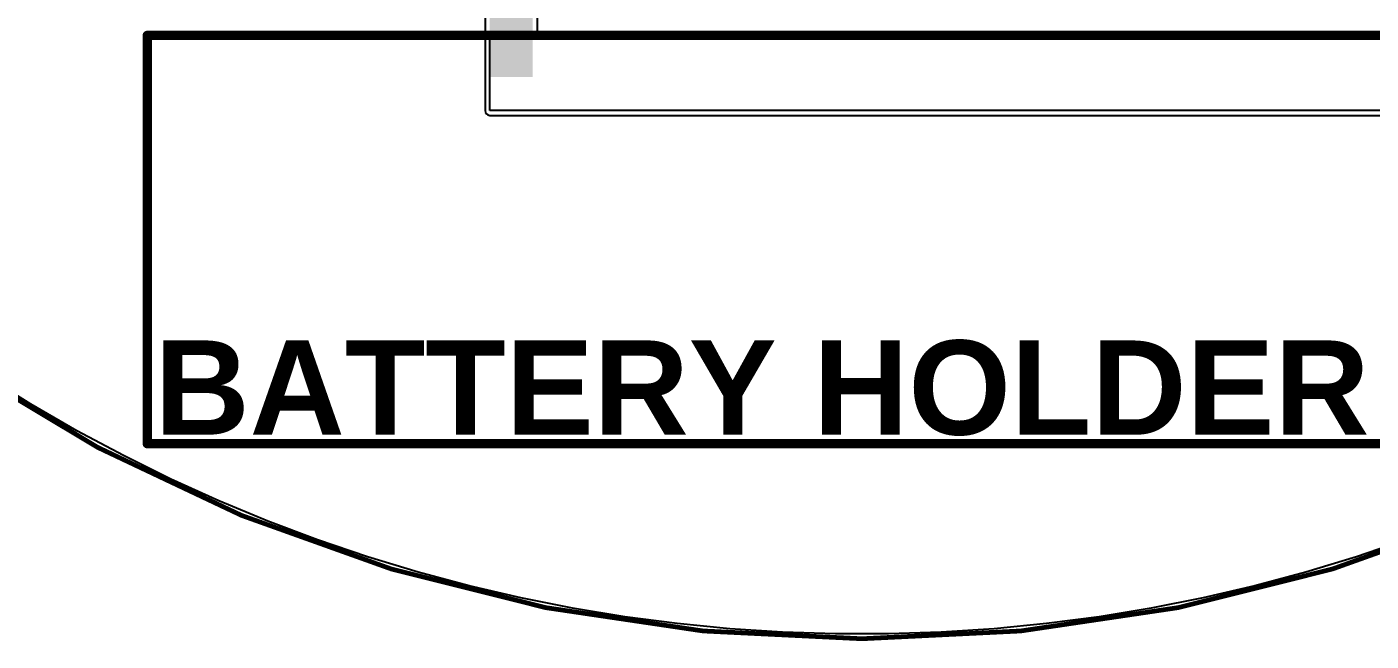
# Model space of a CAD drawing. Header units: inches. Extents: x -89 to 427, y -87 to 99.
# Drawn here: x -45 to 27.4, y -87.4 to -54.3 of the extents above; entities that cross this region are included whole.
import ezdxf

# ---------------------------------------------------------------- set-up
doc = ezdxf.new("R2010")
doc.units = ezdxf.units.IN
for name, color, linetype in [('Board_Outline', 56, 'Continuous'), ('Bottom Layer', 5, 'Continuous'), ('Top Layer', 1, 'Continuous'), ('Top Overlay', 2, 'Continuous')]:
    doc.layers.add(name, color=color, linetype=linetype)
doc.styles.add('Arial_Bold', font='', dxfattribs={"height": 0.2})
doc.styles.get('Arial_Bold').set_extended_font_data('Arial', bold=True)

msp = doc.modelspace()

# ---------------------------------------------------------------- hatches: boundary and pattern name
at = {"layer": 'Top Layer'}
msp.add_hatch(color=1, dxfattribs=at).paths.add_polyline_path([(-20.041, -57.048), (-17.729, -57.048), (-17.729, -38.786), (-20.041, -38.786)])

# ---------------------------------------------------------------- linework, layer by layer
at = {"layer": 'Board_Outline'}
msp.add_lwpolyline([(87.312, 0, 0.254, 0.254, 1), (-87.312, 0, 0.254, 0.254, 1)], format="xyseb", close=True, dxfattribs=at)
at = {"layer": 'Bottom Layer'}
for p, q in [((-44.76, -74.678), (-47.18, -73.174)), ((-42.293, -76.103), (-44.76, -74.678)), ((-39.78, -77.446), (-42.293, -76.103)), ((-37.225, -78.706), (-39.78, -77.446)), ((-34.63, -79.882), (-37.225, -78.706)), ((-31.998, -80.972), (-34.63, -79.882)), ((-29.331, -81.976), (-31.998, -80.972)), ((-26.634, -82.892), (-29.331, -81.976)), ((29.331, -81.976), (26.634, -82.892)), ((-23.907, -83.719), (-26.634, -82.892)), ((26.634, -82.892), (23.907, -83.719)), ((-21.155, -84.456), (-23.907, -83.719)), ((23.907, -83.719), (21.155, -84.456)), ((-18.38, -85.103), (-21.155, -84.456)), ((21.155, -84.456), (18.381, -85.103)), ((-15.586, -85.659), (-18.38, -85.103)), ((18.381, -85.103), (15.586, -85.659)), ((-12.775, -86.123), (-15.586, -85.659)), ((-9.95, -86.495), (-12.775, -86.123)), ((12.775, -86.123), (9.95, -86.495)), ((15.586, -85.659), (12.775, -86.123)), ((-7.115, -86.774), (-9.95, -86.495)), ((-4.272, -86.96), (-7.115, -86.774)), ((7.115, -86.774), (4.272, -86.96)), ((9.95, -86.495), (7.115, -86.774)), ((-1.425, -87.054), (-4.272, -86.96)), ((1.425, -87.054), (-1.425, -87.054)), ((4.272, -86.96), (1.425, -87.054))]:
    msp.add_line(p, q, dxfattribs=at)
at = {"layer": 'Top Layer'}
for p, q in [((-20.3, -38.786), (-20.3, -54.966)), ((-17.47, -54.707), (-17.47, -38.786)), ((-20.3, -54.966), (-20.3, -57.048)), ((-20.041, -58.852), (-20.041, -54.966)), ((-20.041, -54.966), (37.059, -54.966)), ((36.8, -54.707), (-17.47, -54.707)), ((-20.3, -57.048), (-20.3, -58.852)), ((-20.3, -58.852), (-20.28, -58.951)), ((-20.28, -58.951), (-20.224, -59.035)), ((-20.224, -59.035), (-20.14, -59.091)), ((-20.14, -59.091), (-20.041, -59.111)), ((43.383, -58.852), (-20.041, -58.852)), ((-20.041, -59.111), (43.383, -59.111)), ((-44.76, -74.678), (-47.18, -73.174)), ((-42.293, -76.103), (-44.76, -74.678)), ((-39.78, -77.446), (-42.293, -76.103)), ((-37.225, -78.706), (-39.78, -77.446)), ((-34.63, -79.882), (-37.225, -78.706)), ((-31.998, -80.972), (-34.63, -79.882)), ((-29.331, -81.976), (-31.998, -80.972)), ((-26.634, -82.892), (-29.331, -81.976)), ((29.331, -81.976), (26.634, -82.892)), ((-23.907, -83.719), (-26.634, -82.892)), ((26.634, -82.892), (23.907, -83.719)), ((-21.155, -84.456), (-23.907, -83.719)), ((23.907, -83.719), (21.155, -84.456)), ((-18.38, -85.103), (-21.155, -84.456)), ((21.155, -84.456), (18.381, -85.103)), ((-15.586, -85.659), (-18.38, -85.103)), ((18.381, -85.103), (15.586, -85.659)), ((-12.775, -86.123), (-15.586, -85.659)), ((-9.95, -86.495), (-12.775, -86.123)), ((12.775, -86.123), (9.95, -86.495)), ((15.586, -85.659), (12.775, -86.123)), ((-7.115, -86.774), (-9.95, -86.495)), ((-4.272, -86.96), (-7.115, -86.774)), ((7.115, -86.774), (4.272, -86.96)), ((9.95, -86.495), (7.115, -86.774)), ((-1.425, -87.054), (-4.272, -86.96)), ((1.425, -87.054), (-1.425, -87.054)), ((4.272, -86.96), (1.425, -87.054))]:
    msp.add_line(p, q, dxfattribs=at)
at = {"layer": 'Top Overlay'}
for points in [[(-38.493, -54.802, 0.5, 0.5, 0), (38.507, -54.802, 0.5, 0.5, 0)], [(-38.493, -76.802, 0.5, 0.5, 0), (-38.493, -54.802, 0.5, 0.5, 0)], [(-38.493, -76.802, 0.5, 0.5, 0), (38.507, -76.802, 0.5, 0.5, 0)]]:
    msp.add_lwpolyline(points, format="xyseb", dxfattribs=at)
for points in [[(-38.618, -54.802, 0.25, 0.25, 1), (-38.368, -54.802, 0.25, 0.25, 1)], [(-38.618, -54.802, 0.25, 0.25, 1), (-38.368, -54.802, 0.25, 0.25, 1)], [(-38.618, -76.802, 0.25, 0.25, 1), (-38.368, -76.802, 0.25, 0.25, 1)], [(-38.618, -76.802, 0.25, 0.25, 1), (-38.368, -76.802, 0.25, 0.25, 1)]]:
    msp.add_lwpolyline(points, format="xyseb", close=True, dxfattribs=at)

# ---------------------------------------------------------------- texts
at = {"layer": 'Top Overlay', "style": 'Arial_Bold'}
msp.add_text('BATTERY HOLDER', height=5.08, dxfattribs=at).set_placement((-38.1, -76.318))

doc.saveas('drawing.dxf')
